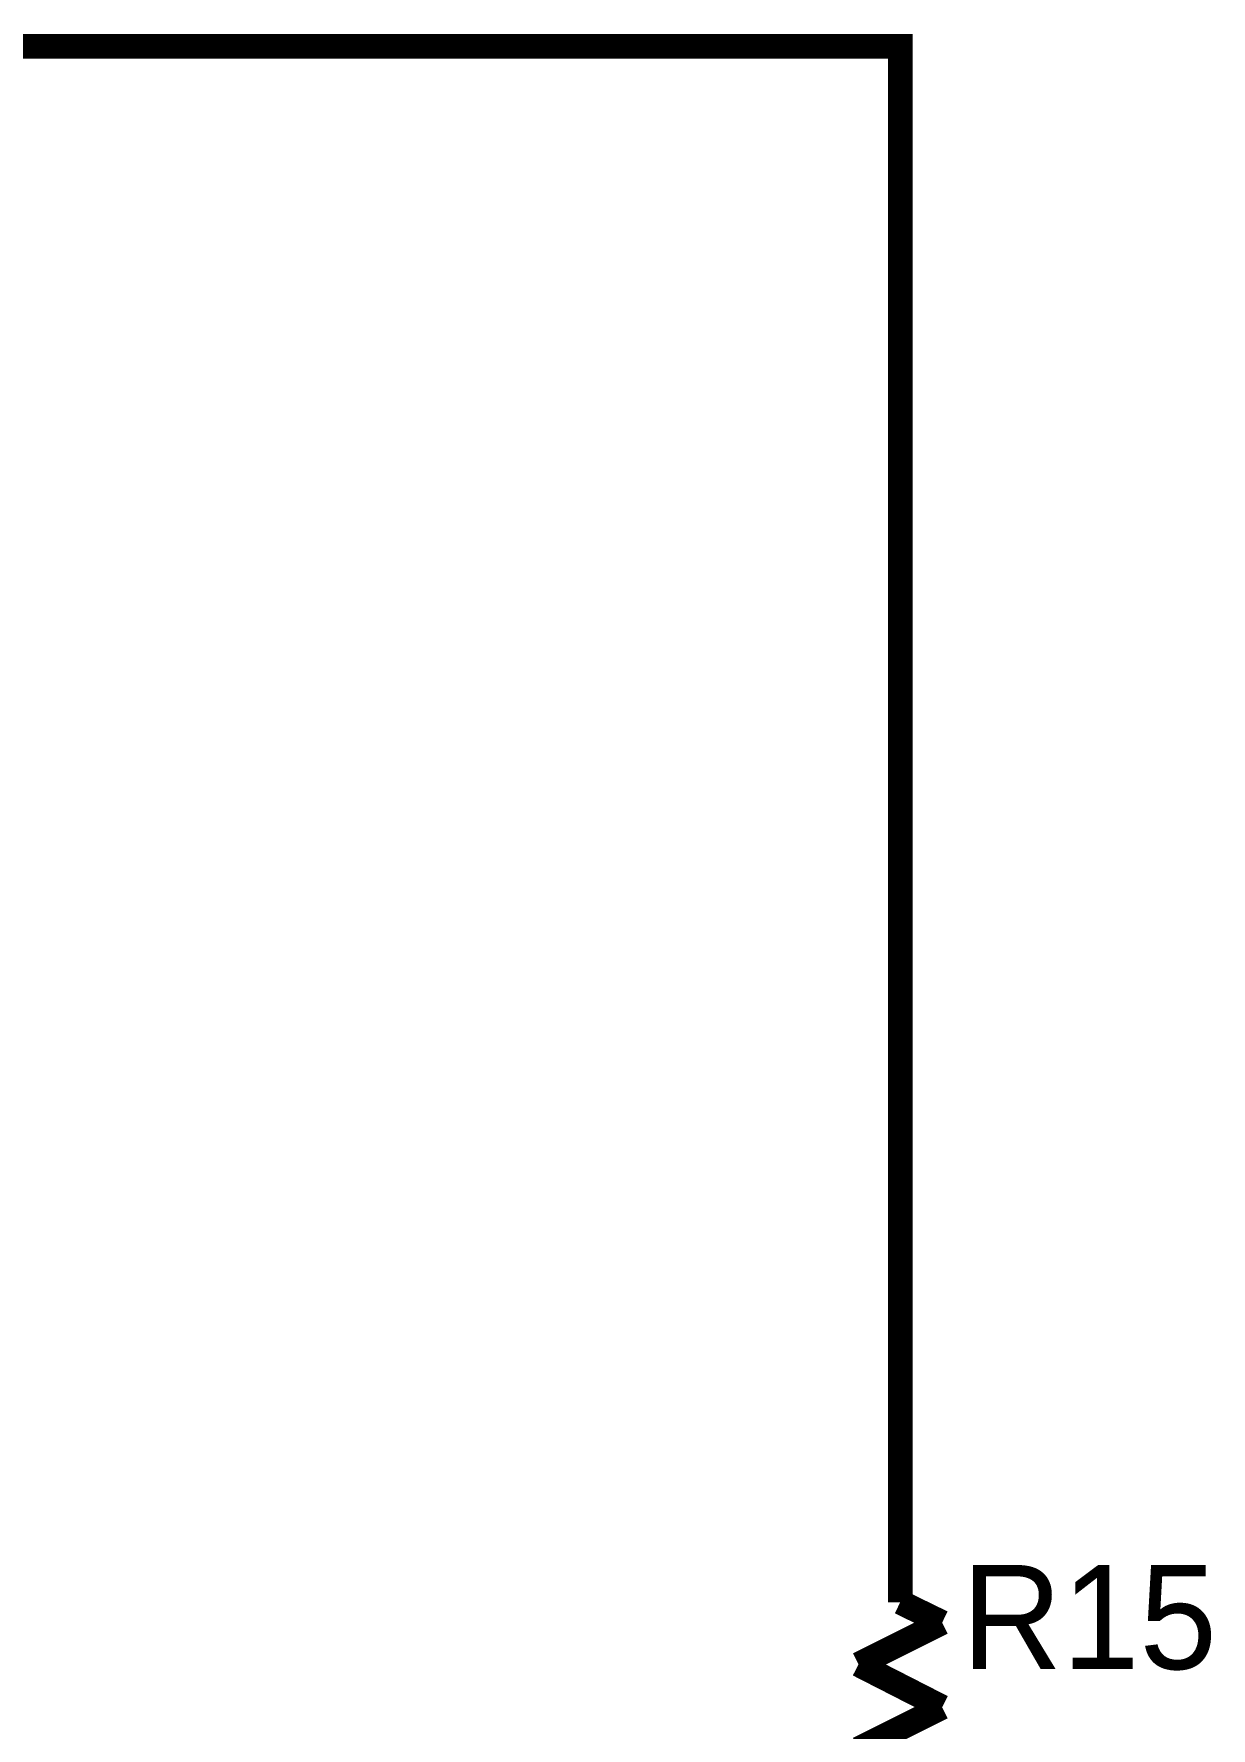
# Model space of a CAD drawing. Header units: inches. Extents: x 0 to 432, y 0 to 280.
# Drawn here: x 286.72 to 300.94, y 187.95 to 208.42 of the extents above; entities that cross this region are included whole.
import ezdxf

# ---------------------------------------------------------------- set-up
doc = ezdxf.new("R2010")
doc.units = ezdxf.units.IN
doc.layers.add('Sheet', color=255, linetype='Continuous')

msp = doc.modelspace()

# ---------------------------------------------------------------- linework, layer by layer
at = {"layer": 'Sheet'}
for points in [[(96.528, 208.27, 0.3, 0.3, 0), (111.768, 208.27, 0.3, 0.3, 0), (154.951, 208.27, 0.3, 0.3, 0), (167.641, 208.27, 0.3, 0.3, 0), (248.93, 208.27, 0.3, 0.3, 0), (297.188, 208.27, 0.3, 0.3, 0), (297.188, 193.031, 0.3, 0.3, 0)], [(297.188, 190.493, 0.3, 0.3, 0), (297.188, 193.031, 0.3, 0.3, 0)], [(297.188, 190.493, 0.3, 0.3, 0), (297.188, 189.471, 0.3, 0.3, 0)], [(297.188, 189.471, 0.3, 0.3, 0), (297.694, 189.224, 0.3, 0.3, 0)], [(297.694, 189.224, 0.3, 0.3, 0), (296.683, 188.719, 0.3, 0.3, 0)], [(296.683, 188.719, 0.3, 0.3, 0), (297.694, 188.202, 0.3, 0.3, 0)], [(297.694, 188.202, 0.3, 0.3, 0), (296.683, 187.697, 0.3, 0.3, 0)]]:
    msp.add_lwpolyline(points, format="xyseb", dxfattribs=at)

# ---------------------------------------------------------------- texts
msp.add_text('R15', height=1.2577, dxfattribs=at).set_placement((297.929, 188.662))

doc.saveas('drawing.dxf')
